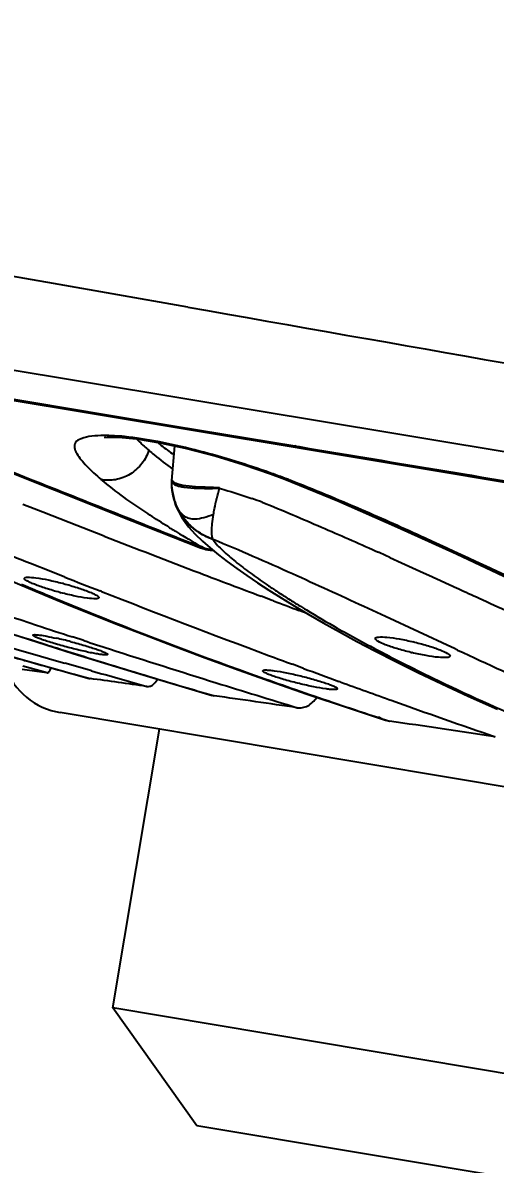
# Model space of a CAD drawing. Header units: millimetres. Extents: x 601 to 1195, y -13 to 407.
# Drawn here: x 829.31 to 832.08, y 296.46 to 303.16 of the extents above; entities that cross this region are included whole.
import ezdxf

# ---------------------------------------------------------------- set-up
doc = ezdxf.new("R2010")
doc.units = ezdxf.units.MM
doc.header["$LTSCALE"] = 0.1
doc.layers.add('DIM', color=3, linetype='Continuous')
doc.styles.get("Standard").update_dxf_attribs({"font": 'arial.ttf'})
doc.dimstyles.new('ISO-25', dxfattribs={"dimtxt": 2.5, "dimasz": 2.5, "dimexe": 1.25, "dimexo": 0.625, "dimtad": 1, "dimlfac": 1.666667, "dimtxsty": 'Standard', "dimcen": 2.5, "dimadec": 0, "dimazin": 0, "dimtfac": 1, "dimtmove": 0, "dimatfit": 3, "dimfxl": 0, "dimarcsym": 0})

# ---------------------------------------------------------------- blocks, each defined once
blk = doc.blocks.new('*D7')
at = {"layer": 'Defpoints', "color": 0}
for p in [(1049.7114, 364.4281), (818.8103, 303.1346), (1049.7114, 217.4557)]:
    blk.add_point(p, dxfattribs=at)
at = {"layer": 'DIM', "color": 0, "lineweight": -2}
for p, q in [((818.8103, 303.7596), (818.8103, 365.6781)), ((1049.7114, 218.0807), (1049.7114, 365.6781)), ((821.3103, 364.4281), (1047.2114, 364.4281))]:
    blk.add_line(p, q, dxfattribs=at)
at = {"layer": 'DIM', "color": 0}
for points in [[(821.3103, 364.8448), (821.3103, 364.0115), (818.8103, 364.4281)], [(1047.2114, 364.8448), (1047.2114, 364.0115), (1049.7114, 364.4281)]]:
    blk.add_solid(points, dxfattribs=at)
at = {"layer": 'DIM', "color": 0, "insert": (934.2608, 366.5555), "char_height": 2.5, "attachment_point": 5}
blk.add_mtext('384,84', dxfattribs=at)

msp = doc.modelspace()

# ---------------------------------------------------------------- linework, layer by layer
for p, q in [((830.2221, 300.961), (822.4509, 302.2516)), ((829.4865, 301.6315), (828.4574, 301.8123)), ((830.242, 301.4987), (829.4865, 301.6315)), ((830.276, 301.4927), (830.242, 301.4987)), ((827.2358, 301.2823), (830.9289, 300.6668)), ((828.2493, 301.1205), (829.8021, 300.8618)), ((830.7994, 300.8652), (830.2221, 300.961)), ((829.8021, 300.8618), (830.1907, 300.7971)), ((830.9548, 300.8395), (830.7994, 300.8652)), ((830.1907, 300.7971), (830.9037, 300.6785)), ((832.988, 300.5024), (830.9548, 300.8395)), ((830.1969, 300.6791), (830.1809, 300.4759)), ((830.9274, 300.6671), (830.9037, 300.6785)), ((830.9037, 300.6785), (830.9295, 300.6742)), ((830.7609, 300.5146), (830.8457, 300.483)), ((830.1797, 300.4725), (830.1792, 300.4353)), ((830.18, 300.4749), (830.1797, 300.4725)), ((830.1815, 300.4801), (830.18, 300.4749)), ((830.8456, 300.483), (830.8457, 300.483)), ((830.8457, 300.483), (830.8747, 300.4781)), ((830.1792, 300.4353), (830.2026, 300.3294)), ((829.3744, 300.3092), (829.3061, 300.3358)), ((829.4242, 300.2898), (829.3744, 300.3092)), ((830.2026, 300.3294), (830.2402, 300.2581)), ((829.5797, 300.2292), (829.4242, 300.2898)), ((830.2402, 300.2581), (830.28, 300.2043)), ((829.7852, 300.1492), (829.5797, 300.2292)), ((830.1555, 300.2072), (830.1446, 300.214)), ((830.28, 300.2043), (830.3198, 300.1607)), ((830.3198, 300.1607), (830.3625, 300.1194)), ((830.3625, 300.1194), (830.4078, 300.0797)), ((830.3543, 300.0794), (830.3491, 300.0815)), ((830.3515, 300.087), (830.3752, 300.0777)), ((830.375, 300.0759), (830.3534, 300.0884)), ((830.4078, 300.0797), (830.4559, 300.0404)), ((831.379, 300.0619), (831.3951, 300.0546)), ((829.4711, 299.9412), (829.3517, 299.9882)), ((831.4615, 300.0246), (831.5298, 299.9936)), ((831.5298, 299.9936), (831.6593, 299.9346)), ((829.5541, 299.9086), (829.4711, 299.9412)), ((831.6593, 299.9346), (831.691, 299.9202)), ((831.691, 299.9202), (831.8566, 299.8445)), ((829.2251, 299.8933), (829.3403, 299.8444)), ((829.3403, 299.8444), (829.4616, 299.7937)), ((831.8566, 299.8445), (831.8635, 299.8413)), ((829.4616, 299.7937), (829.5898, 299.741)), ((829.4627, 299.7985), (829.5024, 299.782)), ((829.7688, 299.8246), (829.761, 299.8276)), ((830.7705, 299.7725), (830.7058, 299.7968)), ((830.7798, 299.769), (830.7705, 299.7725)), ((830.7914, 299.8302), (830.7943, 299.8282)), ((830.8234, 299.7868), (830.9002, 299.7399)), ((830.9708, 299.6979), (830.928, 299.7138)), ((831.4369, 299.6769), (831.3085, 299.7363)), ((831.6301, 299.5874), (831.4369, 299.6769)), ((828.7131, 299.5919), (829.6968, 299.3148)), ((829.2361, 299.5777), (829.603, 299.4615)), ((831.8249, 299.4971), (831.6301, 299.5874)), ((829.3574, 299.5402), (829.4412, 299.5136)), ((829.6654, 299.5363), (829.5984, 299.5581)), ((830.0226, 299.5695), (830.1863, 299.5071)), ((831.2677, 299.532), (831.3776, 299.4742)), ((829.603, 299.4615), (830.0135, 299.3355)), ((831.3776, 299.4742), (831.4965, 299.4134)), ((831.8374, 299.4913), (831.8249, 299.4971)), ((831.8599, 299.4809), (831.8374, 299.4913)), ((829.449, 299.348), (829.3069, 299.386)), ((829.3082, 299.4226), (829.316, 299.4204)), ((829.6839, 299.367), (829.5531, 299.4043)), ((829.7277, 299.424), (829.787, 299.4056)), ((830.5504, 299.3727), (830.7543, 299.3)), ((830.9553, 299.3735), (830.8901, 299.3976)), ((829.4488, 299.348), (829.3024, 299.3676)), ((829.6302, 299.3333), (829.7016, 299.3138)), ((829.7095, 299.3597), (829.6839, 299.367)), ((829.6968, 299.3148), (829.7016, 299.3138)), ((830.0135, 299.3355), (830.4192, 299.215)), ((830.7543, 299.3), (830.9759, 299.2231)), ((831.1709, 299.2944), (831.163, 299.2973)), ((830.4314, 299.2123), (830.4192, 299.2151)), ((830.4194, 299.2159), (830.4314, 299.2123)), ((844.7182, 296.5717), (829.5269, 299.1139)), ((831.4172, 299.0779), (831.4358, 299.0719)), ((831.4355, 299.07), (831.4597, 299.0641)), ((831.4358, 299.0719), (831.4598, 299.0641)), ((829.8364, 297.3812), (830.1101, 299.0163)), ((830.3292, 296.6904), (829.8364, 297.3812)), ((834.0978, 296.668), (829.8364, 297.3812)), ((843.1706, 294.5414), (830.3292, 296.6904))]:
    msp.add_line(p, q)
for points in [[(828.6033, 300.772), (829.0448, 300.5993), (829.493, 300.4214), (829.9497, 300.2394), (830.3493, 300.0814)], [(829.7946, 300.7294), (829.7891, 300.7277), (829.8027, 300.7289), (829.8678, 300.7289), (829.974, 300.7192), (830.1114, 300.6973), (830.269, 300.6637), (830.4359, 300.6203), (830.6014, 300.5697), (830.7609, 300.5146)], [(830.9277, 300.6677), (832.8992, 300.3396), (835.1316, 299.9687), (837.2581, 299.6159)], [(830.8456, 300.483), (831.157, 300.3572), (831.5074, 300.2026), (831.8531, 300.0447), (832.1979, 299.884)], [(830.3491, 300.0815), (830.3514, 300.0805), (830.3579, 300.0781)], [(830.3579, 300.0781), (830.3643, 300.076), (830.3718, 300.0738), (830.3811, 300.0715), (830.3926, 300.069), (830.4077, 300.0663)], [(830.4077, 300.0663), (830.4254, 300.0641), (830.4271, 300.0639)], [(830.4559, 300.0404), (830.5076, 300.0004), (830.563, 299.9597), (830.6221, 299.9183), (830.6849, 299.8758)], [(830.6849, 299.8758), (830.7518, 299.8321), (830.8234, 299.7868)], [(829.5898, 299.741), (829.7255, 299.6862), (829.8694, 299.6291), (830.0226, 299.5695)], [(830.9002, 299.7399), (830.9825, 299.691), (831.0708, 299.6402)], [(831.0708, 299.6402), (831.1657, 299.5873), (831.2677, 299.532)], [(830.1863, 299.5071), (830.3617, 299.4416), (830.5504, 299.3727)], [(831.4965, 299.4134), (831.6258, 299.3494), (831.7671, 299.2818), (831.9223, 299.2101), (832.0941, 299.1336)], [(830.9759, 299.2231), (831.2184, 299.1412), (831.4355, 299.0698)]]:
    msp.add_lwpolyline(points)
for centre, radius, start, end in [((1237.0214, 2608.2778), 2342.3705, 260.0000752, 260.1845097), ((828.8022, 295.0103), 5.8474, 69.51861, 70.71963), ((830.5001, 300.4566), 0.3195, 177.47204, 186.99316), ((830.484, 300.4573), 0.303, 175.68705, 177.46992), ((830.2021, 300.4757), 0.0214, 193.59825, 196.51125), ((830.1993, 300.4837), 0.0178, 191.87991, 207.1044), ((828.5005, 294.1993), 6.7127, 69.28652, 69.52833), ((830.5088, 300.4578), 0.3282, 187.00757, 197.43747), ((830.5091, 300.4578), 0.3285, 197.41753, 207.10075), ((830.5086, 300.4566), 0.3266, 197.02676, 207.37003), ((830.4864, 300.4448), 0.3036, 204.05597, 206.89853), ((830.4881, 300.4458), 0.3056, 206.91708, 210.37519), ((830.5125, 300.4597), 0.3325, 207.12931, 210.32601), ((829.7406, 297.786), 2.7401, 69.22855, 70.57995), ((830.5631, 300.4987), 0.3974, 220.04823, 221.49465), ((833.4569, 305.5011), 6.2389, 238.05129, 238.63328), ((834.2903, 306.8791), 7.8494, 238.67466, 239.89728), ((830.5333, 300.4719), 0.3574, 221.44346, 224.86295), ((830.5397, 300.4791), 0.366, 221.87702, 224.9593), ((830.5576, 300.5018), 0.3958, 235.24795, 240.78544), ((830.5674, 300.5151), 0.4115, 236.01028, 240.51081), ((853.811, 373.7517), 78.0445, 250.644067, 251.762825), ((864.2347, 388.6968), 95.0128, 248.741427, 249.103749), ((830.5848, 300.2397), 0.1958, 214.29478, 214.88381), ((830.3784, 300.1551), 0.0793, 248.30352, 254.65188), ((819.2531, 273.1075), 29.5563, 65.60313, 65.74443), ((841.9696, 339.1775), 41.5955, 250.24752, 252.34938), ((870.0777, 403.141), 110.9013, 248.567648, 248.68243), ((856.6229, 368.7663), 73.6783, 249.105617, 249.404954), ((837.8158, 319.8405), 21.713, 246.90531, 247.37472), ((829.0912, 298.1564), 1.7738, 75.15315, 75.36265), ((833.2587, 303.5684), 4.4791, 235.72612, 236.57369), ((838.341, 321.1018), 23.0793, 247.48246, 248.04944), ((829.9867, 301.5661), 1.8073, 255.16726, 255.36693), ((854.7292, 363.681), 68.5614, 248.65033, 249.528471), ((833.5936, 304.0754), 5.0867, 236.6114, 237.48847), ((833.8817, 304.5272), 5.6226, 237.48729, 238.27661), ((854.2872, 362.5475), 67.0353, 249.471557, 249.606717), ((834.1309, 304.9295), 6.0957, 238.27301, 238.78531), ((834.5655, 305.6502), 6.9374, 238.79968, 240.5369), ((839.1004, 323.0029), 25.1265, 248.0637, 250.47215), ((851.3912, 375.609), 79.272, 253.43795, 254.009183), ((851.9087, 368.0087), 71.9947, 251.770359, 251.947501), ((835.1739, 306.7138), 8.1627, 240.49133, 240.92926), ((835.5638, 307.4165), 8.9663, 240.93353, 241.95748), ((846.7577, 361.7423), 64.7165, 253.888176, 254.357772), ((843.0323, 342.4402), 45.0268, 252.43147, 252.60392), ((828.9502, 297.072), 2.5396, 75.42873, 77.41393), ((851.2894, 366.1065), 69.9942, 252.004647, 252.133751), ((836.1107, 308.4377), 10.1247, 241.94263, 243.12669), ((831.2448, 298.0193), 1.551, 76.48735, 76.71208), ((843.173, 342.8893), 45.4974, 252.60398, 252.81133), ((850.2157, 362.7565), 66.4764, 252.12877, 252.695772), ((852.2706, 357.1201), 61.555, 249.53654, 249.675273), ((831.9518, 300.9952), 1.5715, 256.49407, 256.71501), ((861.26, 362.9144), 69.9155, 245.133251, 245.605974), ((829.5961, 299.5282), 0.42, 200.53013, 260.5), ((847.1048, 362.978), 66, 254.363868, 254.646909), ((843.4871, 343.9097), 46.5651, 252.88956, 253.48648), ((851.1772, 354.1608), 58.4002, 249.740945, 249.958038), ((810.2853, 157.0596), 143.5732, 82.09332, 82.227727), ((850.5928, 372.8175), 76.3686, 254.130099, 254.383916), ((840.0297, 325.5588), 27.846, 250.42791, 250.87966), ((843.8075, 344.9842), 47.6863, 253.48432, 253.69469), ((848.9876, 358.809), 62.3422, 252.694275, 253.151441), ((840.2966, 326.3286), 28.6608, 250.87967, 251.33506), ((849.9024, 350.6595), 54.674, 249.96441, 250.30387), ((804.4478, 115.4429), 185.5973, 81.800391, 81.952159), ((840.5119, 326.965), 29.3326, 251.33438, 251.61426), ((847.9464, 345.1645), 48.8412, 250.29165, 251.04329), ((840.6864, 327.4902), 29.886, 251.61437, 251.93161), ((797.4351, 67.2423), 234.3054, 81.496828, 81.650288)]:
    msp.add_arc(centre, radius, start, end)
for points, knots in [([(828.2423, 300.9106), (828.4351, 300.8416), (828.8046, 300.7002), (829.5064, 300.4224), (830.0171, 300.2184), (830.3515, 300.087)], [0, 0, 0, 0, 0.271367, 0.524032, 1, 1, 1, 1]), ([(829.7113, 300.7351), (829.6902, 300.7325), (829.6564, 300.7268), (829.6192, 300.7063), (829.6092, 300.684), (829.6093, 300.6676), (829.6145, 300.6509), (829.6268, 300.6268), (829.6491, 300.5957), (829.6827, 300.5582), (829.7228, 300.5199), (829.752, 300.4946), (829.7672, 300.4816)], [0, 0, 0, 0, 0.167019, 0.271337, 0.311593, 0.352173, 0.397379, 0.448343, 0.564236, 0.696619, 0.843308, 1, 1, 1, 1]), ([(829.8117, 300.7389), (829.8022, 300.7391), (829.7687, 300.7395), (829.7351, 300.738), (829.7113, 300.7351)], [0, 0, 0, 0, 0.282743, 1, 1, 1, 1]), ([(829.9042, 300.7332), (829.8959, 300.7339), (829.8651, 300.7367), (829.8343, 300.7384), (829.8117, 300.7389)], [0, 0, 0, 0, 0.268676, 1, 1, 1, 1]), ([(830.7329, 300.5297), (830.596, 300.5775), (830.3857, 300.6414), (830.1079, 300.7046), (829.9695, 300.7269), (829.9042, 300.7332)], [0, 0, 0, 0, 0.509031, 0.769808, 1, 1, 1, 1]), ([(829.9766, 300.7187), (829.982, 300.7132), (830.0044, 300.6904), (830.0281, 300.6689), (830.0464, 300.6529)], [0, 0, 0, 0, 0.239782, 1, 1, 1, 1]), ([(830.0464, 300.6529), (830.0377, 300.6254), (830.0092, 300.5708), (829.9404, 300.5084), (829.8546, 300.4755), (829.7945, 300.4761), (829.7672, 300.4816)], [0, 0, 0, 0, 0.243684, 0.506501, 0.765312, 1, 1, 1, 1]), ([(830.0465, 300.6533), (830.0572, 300.644), (830.1023, 300.6058), (830.1491, 300.5696), (830.1853, 300.5429)], [0, 0, 0, 0, 0.238934, 1, 1, 1, 1]), ([(830.097, 300.6996), (830.1046, 300.6935), (830.1359, 300.6688), (830.1677, 300.6449), (830.1921, 300.6272)], [0, 0, 0, 0, 0.24395, 1, 1, 1, 1]), ([(830.9295, 300.6742), (831.4436, 300.5887), (833.5532, 300.2384), (835.6631, 299.8898), (837.2584, 299.6232)], [0, 0, 0, 0, 0.243677, 1, 1, 1, 1]), ([(830.1446, 300.214), (830.1095, 300.236), (829.9798, 300.3193), (829.8537, 300.409), (829.7674, 300.4816)], [0, 0, 0, 0, 0.268475, 1, 1, 1, 1]), ([(830.1962, 300.361), (830.1937, 300.3692), (830.1843, 300.4046), (830.1806, 300.4416), (830.1816, 300.4696)], [0, 0, 0, 0, 0.235011, 1, 1, 1, 1]), ([(830.1816, 300.4696), (830.1831, 300.4644), (830.195, 300.4513), (830.2109, 300.4462), (830.2215, 300.4433)], [0, 0, 0, 0, 0.333695, 1, 1, 1, 1]), ([(830.2644, 300.4445), (830.2432, 300.4476), (830.2145, 300.452), (830.1871, 300.4685), (830.1834, 300.4756)], [0, 0, 0, 0, 0.726636, 1, 1, 1, 1]), ([(830.2215, 300.4433), (830.2238, 300.4426), (830.2347, 300.4398), (830.2458, 300.4379), (830.2545, 300.4366)], [0, 0, 0, 0, 0.212578, 1, 1, 1, 1]), ([(830.4618, 300.4318), (830.4461, 300.4329), (830.3803, 300.4358), (830.3141, 300.4374), (830.2644, 300.4445)], [0, 0, 0, 0, 0.238209, 1, 1, 1, 1]), ([(830.8749, 300.4786), (831.0164, 300.4235), (831.2826, 300.314), (831.7718, 300.0932), (832.1206, 299.9305), (832.3461, 299.8254)], [0, 0, 0, 0, 0.282958, 0.536294, 1, 1, 1, 1]), ([(830.2545, 300.4366), (830.2806, 300.433), (830.3201, 300.4307), (830.3726, 300.4296), (830.4072, 300.4289), (830.4368, 300.4304), (830.4535, 300.4316), (830.4618, 300.4318)], [0, 0, 0, 0, 0.379905, 0.571698, 0.758044, 0.88018, 1, 1, 1, 1]), ([(830.4261, 300.2761), (830.4281, 300.2877), (830.4379, 300.3394), (830.4509, 300.3905), (830.4614, 300.4299)], [0, 0, 0, 0, 0.223882, 1, 1, 1, 1]), ([(830.4615, 300.4299), (830.4783, 300.4254), (830.5421, 300.407), (830.6054, 300.3865), (830.6516, 300.3702)], [0, 0, 0, 0, 0.261872, 1, 1, 1, 1]), ([(829.3517, 299.9882), (829.2797, 300.0166), (828.9846, 300.1331), (828.6898, 300.2504), (828.4665, 300.338)], [0, 0, 0, 0, 0.243973, 1, 1, 1, 1]), ([(830.7123, 300.348), (830.7727, 300.3251), (830.8887, 300.2761), (831.1109, 300.1808), (831.2732, 300.1094), (831.379, 300.0619)], [0, 0, 0, 0, 0.267016, 0.520319, 1, 1, 1, 1]), ([(830.3176, 300.2483), (830.3065, 300.248), (830.2853, 300.2501), (830.2493, 300.268), (830.2296, 300.29), (830.219, 300.3056)], [0, 0, 0, 0, 0.27917, 0.524826, 1, 1, 1, 1]), ([(830.4233, 300.1293), (830.3823, 300.1451), (830.3014, 300.1911), (830.2409, 300.2635), (830.219, 300.3056)], [0, 0, 0, 0, 0.480923, 1, 1, 1, 1]), ([(830.2672, 300.2348), (830.2555, 300.2479), (830.241, 300.2666), (830.2286, 300.2867), (830.2255, 300.2918)], [0, 0, 0, 0, 0.745934, 1, 1, 1, 1]), ([(830.4261, 300.2761), (830.4077, 300.2687), (830.3724, 300.2563), (830.3353, 300.2488), (830.3176, 300.2483)], [0, 0, 0, 0, 0.52768, 1, 1, 1, 1]), ([(830.4233, 300.1293), (830.4203, 300.1355), (830.4175, 300.1528), (830.4166, 300.1837), (830.4185, 300.2262), (830.4229, 300.2582), (830.4261, 300.2761)], [0, 0, 0, 0, 0.14025, 0.345962, 0.630034, 1, 1, 1, 1]), ([(830.3373, 300.174), (830.3222, 300.1842), (830.3029, 300.1993), (830.2852, 300.2161), (830.2808, 300.2205)], [0, 0, 0, 0, 0.746128, 1, 1, 1, 1]), ([(830.4233, 300.1293), (830.4184, 300.1311), (830.3983, 300.139), (830.3788, 300.1484), (830.3645, 300.1563)], [0, 0, 0, 0, 0.242576, 1, 1, 1, 1]), ([(830.4233, 300.1293), (830.4184, 300.1312), (830.3984, 300.1394), (830.379, 300.1489), (830.3648, 300.157)], [0, 0, 0, 0, 0.245558, 1, 1, 1, 1]), ([(830.4242, 300.1277), (830.4402, 300.1047), (830.4836, 300.0606), (830.5575, 299.9972), (830.6433, 299.9317), (830.7045, 299.8888), (830.7363, 299.8671)], [0, 0, 0, 0, 0.206591, 0.450377, 0.716755, 1, 1, 1, 1]), ([(831.3085, 299.7363), (831.1693, 299.8005), (830.8763, 299.9353), (830.581, 300.0651), (830.4244, 300.1293)], [0, 0, 0, 0, 0.475258, 1, 1, 1, 1]), ([(830.4173, 300.0707), (830.4159, 300.0686), (830.4066, 300.0681), (830.3928, 300.0689), (830.3737, 300.0731), (830.3606, 300.0771), (830.3543, 300.0794)], [0, 0, 0, 0, 0.11649, 0.36227, 0.689866, 1, 1, 1, 1]), ([(829.3162, 299.9021), (829.3166, 299.9042), (829.3238, 299.908), (829.3458, 299.9089), (829.3919, 299.9048), (829.4597, 299.8922), (829.5116, 299.88), (829.5394, 299.8727)], [0, 0, 0, 0, 0.029113, 0.087788, 0.302117, 0.622129, 1, 1, 1, 1]), ([(829.524, 299.819), (829.4966, 299.8262), (829.4464, 299.8407), (829.388, 299.8609), (829.3511, 299.8764), (829.3322, 299.8862), (829.3209, 299.8933), (829.3158, 299.8997), (829.3162, 299.9021)], [0, 0, 0, 0, 0.375244, 0.692201, 0.814795, 0.907754, 0.968751, 1, 1, 1, 1]), ([(829.5457, 299.8711), (829.5731, 299.8638), (829.6232, 299.8493), (829.6815, 299.8291), (829.7184, 299.8136), (829.7373, 299.8038), (829.7486, 299.7966), (829.7537, 299.7902), (829.7533, 299.7879)], [0, 0, 0, 0, 0.375167, 0.692107, 0.814589, 0.907632, 0.968643, 1, 1, 1, 1]), ([(831.8635, 299.8413), (831.9042, 299.8227), (832.0634, 299.7497), (832.2226, 299.6766), (832.3413, 299.6224)], [0, 0, 0, 0, 0.255287, 1, 1, 1, 1]), ([(829.7533, 299.7879), (829.753, 299.7857), (829.7457, 299.782), (829.7238, 299.7811), (829.6777, 299.7852), (829.6099, 299.7979), (829.558, 299.8101), (829.5301, 299.8174)], [0, 0, 0, 0, 0.029086, 0.087625, 0.301909, 0.622043, 1, 1, 1, 1]), ([(829.3674, 299.5684), (829.3676, 299.5696), (829.3718, 299.5712), (829.3788, 299.5713), (829.3909, 299.5708), (829.4145, 299.568), (829.4528, 299.5615), (829.4853, 299.5546), (829.5036, 299.5506)], [0, 0, 0, 0, 0.024778, 0.07822, 0.163508, 0.279886, 0.595628, 1, 1, 1, 1]), ([(829.5831, 299.4939), (829.5551, 299.5011), (829.5146, 299.5122), (829.4635, 299.5277), (829.4311, 299.5384), (829.405, 299.5478), (829.3847, 299.5561), (829.3739, 299.5617), (829.3671, 299.5665), (829.3674, 299.5684)], [0, 0, 0, 0, 0.37742, 0.548288, 0.69832, 0.822086, 0.915257, 0.974443, 1, 1, 1, 1]), ([(829.5891, 299.5299), (829.6171, 299.5227), (829.6576, 299.5116), (829.7086, 299.496), (829.7411, 299.4854), (829.7672, 299.4759), (829.7875, 299.4676), (829.7983, 299.4619), (829.8051, 299.4572), (829.8047, 299.4552)], [0, 0, 0, 0, 0.377401, 0.548263, 0.698292, 0.822066, 0.915252, 0.974451, 1, 1, 1, 1]), ([(831.5848, 299.4672), (831.5572, 299.4738), (831.5066, 299.4874), (831.4418, 299.5087), (831.3999, 299.527), (831.3808, 299.5396), (831.3761, 299.5465), (831.3765, 299.549)], [0, 0, 0, 0, 0.37419, 0.690129, 0.90494, 0.966492, 1, 1, 1, 1]), ([(831.3765, 299.549), (831.3769, 299.5514), (831.3838, 299.556), (831.4064, 299.5585), (831.4525, 299.5564), (831.521, 299.5461), (831.5732, 299.5353), (831.6012, 299.5287)], [0, 0, 0, 0, 0.0318, 0.091395, 0.305344, 0.62386, 1, 1, 1, 1]), ([(831.6072, 299.5273), (831.6347, 299.5207), (831.6854, 299.5071), (831.7501, 299.4856), (831.792, 299.4673), (831.8111, 299.4547), (831.8158, 299.4478), (831.8154, 299.4453)], [0, 0, 0, 0, 0.374138, 0.690041, 0.904881, 0.96647, 1, 1, 1, 1]), ([(829.8047, 299.4552), (829.8044, 299.4535), (829.7963, 299.4521), (829.7849, 299.4527), (829.7636, 299.4549), (829.7366, 299.4593), (829.7034, 299.4657), (829.6515, 299.4768), (829.6109, 299.4867), (829.5831, 299.4939)], [0, 0, 0, 0, 0.023696, 0.081017, 0.173072, 0.296627, 0.447246, 0.619313, 1, 1, 1, 1]), ([(831.8154, 299.4453), (831.815, 299.4429), (831.8081, 299.4384), (831.7855, 299.4358), (831.7394, 299.438), (831.6709, 299.4483), (831.6187, 299.4592), (831.5907, 299.4658)], [0, 0, 0, 0, 0.031767, 0.09133, 0.305295, 0.623826, 1, 1, 1, 1]), ([(829.4488, 299.348), (829.4513, 299.3477), (829.4568, 299.3484), (829.4633, 299.3545), (829.468, 299.3639), (829.4703, 299.3715), (829.4714, 299.3757)], [0, 0, 0, 0, 0.191399, 0.396268, 0.660003, 1, 1, 1, 1]), ([(831.5341, 299.4064), (831.5947, 299.3757), (831.846, 299.2513), (832.1019, 299.1362), (832.2976, 299.0535)], [0, 0, 0, 0, 0.242166, 1, 1, 1, 1]), ([(830.0352, 299.2679), (830.041, 299.2671), (830.053, 299.2675), (830.0767, 299.2784), (830.0889, 299.2952), (830.0961, 299.3071)], [0, 0, 0, 0, 0.228413, 0.455671, 1, 1, 1, 1]), ([(830.931, 299.284), (830.9029, 299.2908), (830.8623, 299.3015), (830.8111, 299.3168), (830.7787, 299.3274), (830.7525, 299.337), (830.7326, 299.3459), (830.7213, 299.3519), (830.7152, 299.3575), (830.7155, 299.3597)], [0, 0, 0, 0, 0.376087, 0.54629, 0.69574, 0.819112, 0.91225, 0.972087, 1, 1, 1, 1]), ([(830.7155, 299.3597), (830.7159, 299.3616), (830.7235, 299.3643), (830.7358, 299.3643), (830.757, 299.3633), (830.7971, 299.3583), (830.8588, 299.3473), (830.9106, 299.3357), (830.9385, 299.3289)], [0, 0, 0, 0, 0.026248, 0.084205, 0.176177, 0.299289, 0.620663, 1, 1, 1, 1]), ([(830.9385, 299.3289), (830.9666, 299.3221), (831.0072, 299.3114), (831.0584, 299.2961), (831.0908, 299.2854), (831.117, 299.2758), (831.1369, 299.267), (831.1482, 299.2609), (831.1543, 299.2553), (831.154, 299.2531)], [0, 0, 0, 0, 0.37607, 0.546269, 0.695717, 0.819095, 0.912246, 0.972095, 1, 1, 1, 1]), ([(831.154, 299.2531), (831.1536, 299.2512), (831.146, 299.2486), (831.1337, 299.2485), (831.1125, 299.2496), (831.0724, 299.2546), (831.0107, 299.2656), (830.9589, 299.2772), (830.931, 299.284)], [0, 0, 0, 0, 0.026216, 0.084163, 0.176138, 0.299261, 0.620643, 1, 1, 1, 1]), ([(830.9181, 299.1429), (830.9286, 299.1414), (830.9502, 299.1416), (830.9932, 299.1573), (831.0182, 299.1832), (831.033, 299.202)], [0, 0, 0, 0, 0.235301, 0.469049, 1, 1, 1, 1]), ([(831.3944, 299.0894), (831.3977, 299.0873), (831.4108, 299.0796), (831.4248, 299.0733), (831.4355, 299.0698)], [0, 0, 0, 0, 0.257896, 1, 1, 1, 1])]:
    msp.add_open_spline(points, degree=3, knots=knots)
for points in [[(830.219, 300.3056), (830.2155, 300.3106), (830.2123, 300.3158), (830.2092, 300.3211)], [(830.2589, 300.243), (830.2461, 300.2581), (830.2345, 300.2743), (830.2245, 300.2913)], [(830.3321, 300.1766), (830.3135, 300.1894), (830.2959, 300.2038), (830.28, 300.2198)], [(830.3574, 300.0787), (830.363, 300.0772), (830.3689, 300.0762), (830.3748, 300.0759)], [(830.4173, 300.0707), (830.403, 300.0711), (830.3887, 300.0727), (830.3748, 300.0759)]]:
    msp.add_open_spline(points, degree=3)

# ---------------------------------------------------------------- dimensions: what is measured, and where the dimension line sits
at = {"layer": 'DIM'}
dim = msp.add_linear_dim(base=(1049.7114, 364.4281), p1=(818.8103, 303.1346), p2=(1049.7114, 217.4557), dimstyle='ISO-25', dxfattribs=at)
dim.commit()
dim.dimension.update_dxf_attribs({"geometry": '*D7', "text_midpoint": (934.2608, 366.5555)})

doc.saveas('drawing.dxf')
